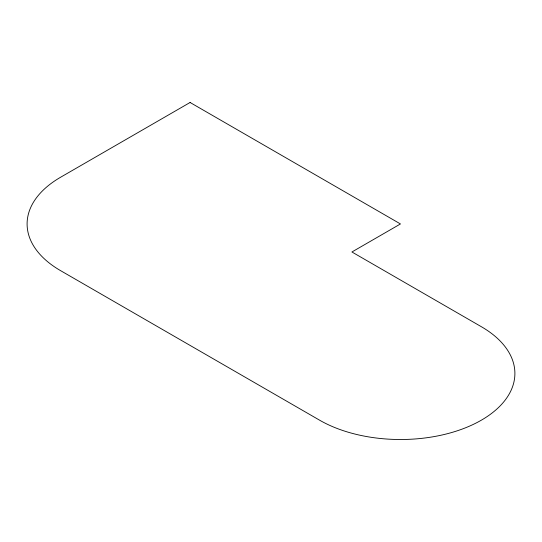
<?xml version="1.0" encoding="UTF-8"?>
<svg xmlns="http://www.w3.org/2000/svg" width="542" height="542" viewBox="0 0 542 542"><rect width="100%" height="100%" fill="white"/><g stroke="black" fill="none" stroke-linecap="round" stroke-linejoin="round"><path stroke-width="0.81" d="M190.086 102.485L60.616 177.234A114.437 66.07 0 0 0 60.616 270.668L319.55 420.158A114.437 66.07 0 0 0 481.384 420.158A114.437 66.07 0 0 0 481.384 326.731L351.914 251.983L400.463 223.954L190.086 102.485"/></g></svg>
